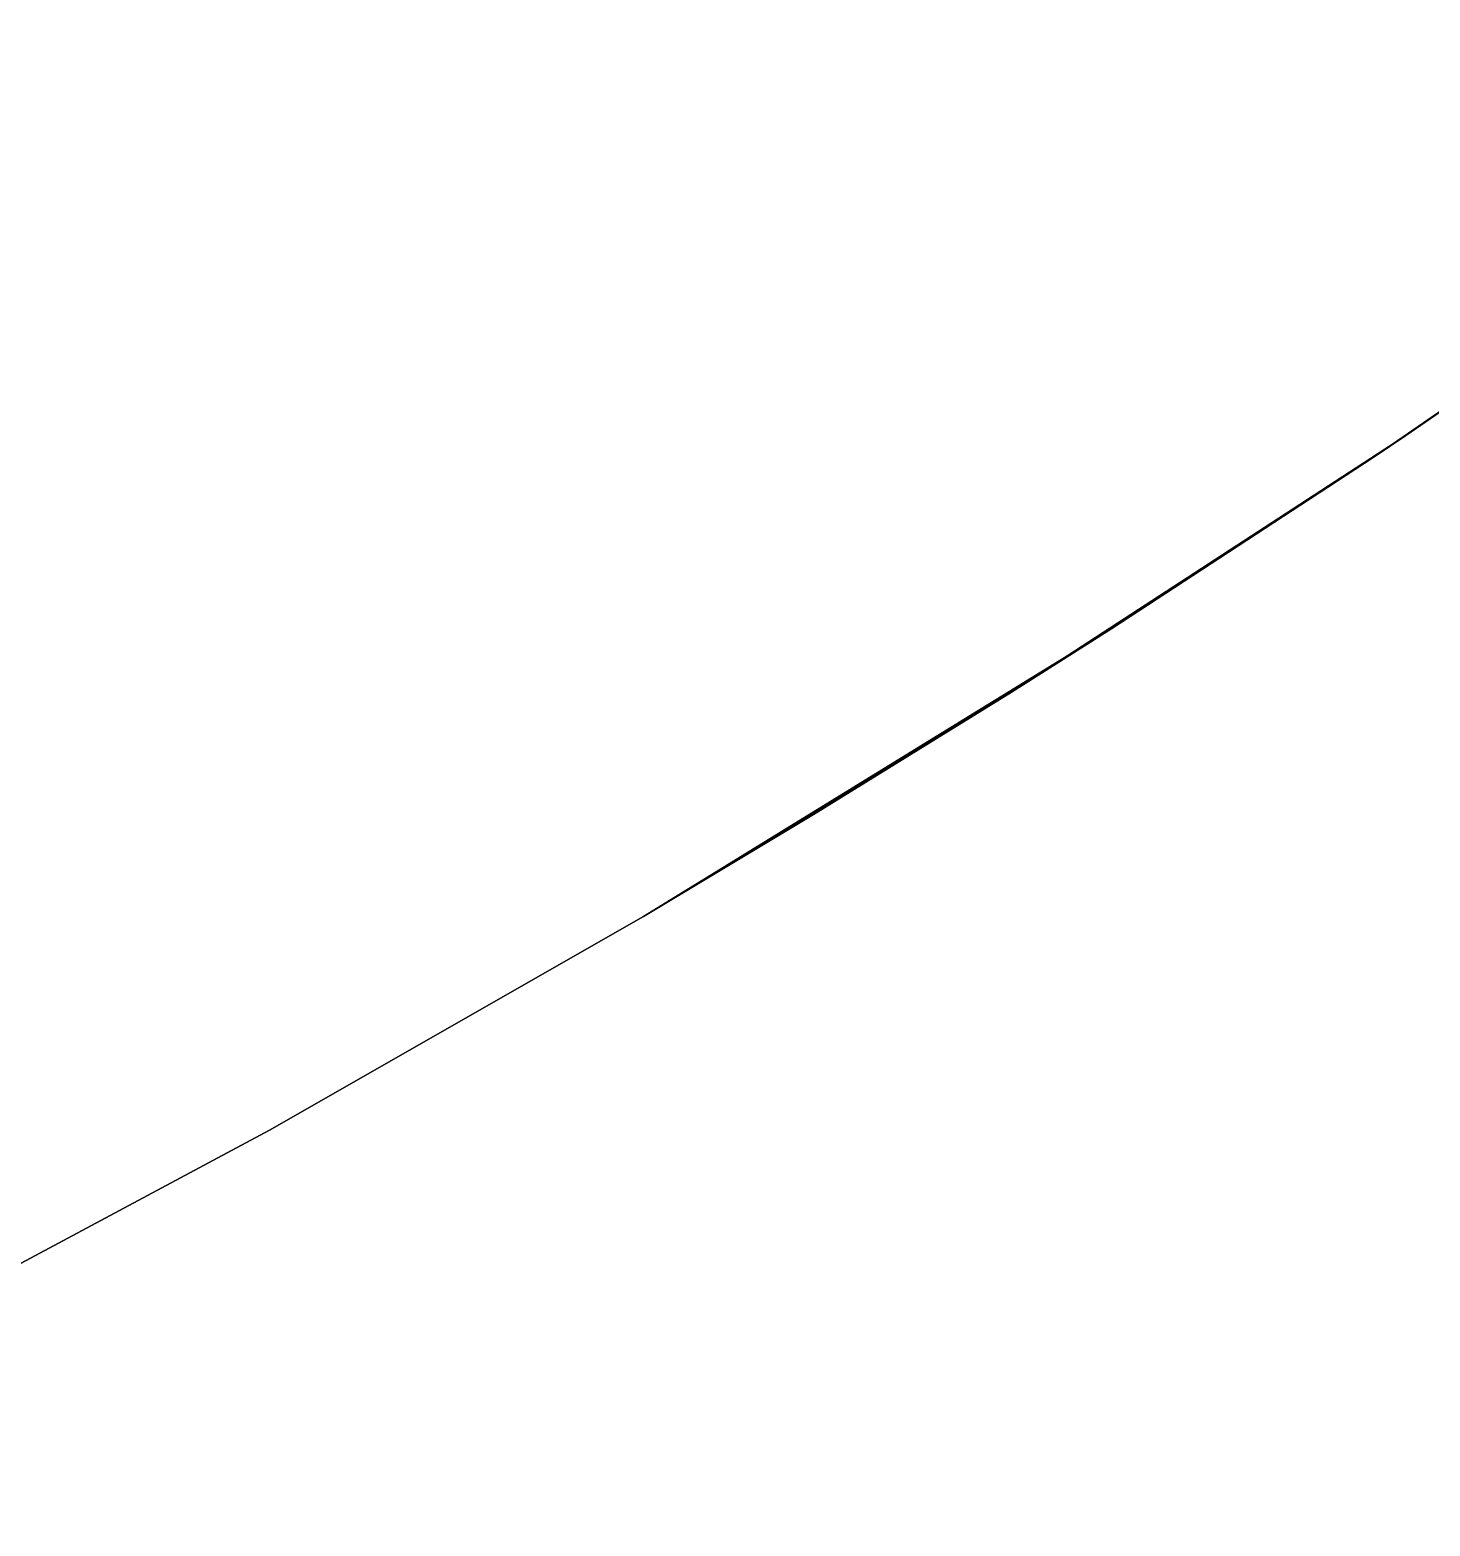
# Model space of a CAD drawing. Header units: metres. Extents: x -17.5 to 17.5, y -17.5 to 17.5.
# Drawn here: x 8.199 to 9.792, y -15.763 to -14.062 of the extents above; entities that cross this region are included whole.
import ezdxf

# ---------------------------------------------------------------- set-up
doc = ezdxf.new("R2010")
doc.units = ezdxf.units.M

msp = doc.modelspace()

# ---------------------------------------------------------------- meshes
at = {"layer": '10', "color": 1}
mesh = msp.add_polyface(dxfattribs=at)
corners = [(10.1302, -14.2699, -20), (10.1302, -14.2699, -19.5), (9.7266, -14.548, -19.5), (10.1302, -14.2699, -19), (9.7266, -14.548, -19), (10.1302, -14.2699, -18.5), (9.7266, -14.548, -18.5), (10.1302, -14.2699, -18), (9.7266, -14.548, -18), (10.1302, -14.2699, -17.5), (9.7266, -14.548, -17.5), (10.1302, -14.2699, -17), (9.7266, -14.548, -17), (10.1302, -14.2699, -16.5), (9.7266, -14.548, -16.5), (10.1302, -14.2699, -16), (9.7266, -14.548, -16), (10.0934, -14.2959, -15.5), (10.4175, -14.0615, -15.5), (10.0934, -14.2959, -15), (10.4175, -14.0615, -15), (10.0934, -14.2959, -14.5), (10.4175, -14.0615, -14.5), (10.0934, -14.2959, -14), (10.4175, -14.0615, -14), (10.0934, -14.2959, -13.5), (10.4175, -14.0615, -13.5), (10.0934, -14.2959, -13), (10.4175, -14.0615, -13), (10.0934, -14.2959, -12.5), (10.4175, -14.0615, -12.5), (10.0934, -14.2959, -12), (10.4175, -14.0615, -12), (10.0934, -14.2959, -11.5), (10.4175, -14.0615, -11.5), (10.0934, -14.2959, -11), (10.4175, -14.0615, -11), (10.0934, -14.2959, -10.5), (10.4175, -14.0615, -10.5), (10.0934, -14.2959, -10), (10.4175, -14.0615, -10), (10.0934, -14.2959, -9.5), (10.4175, -14.0615, -9.5), (10.0934, -14.2959, -9), (10.4175, -14.0615, -9), (10.0934, -14.2959, -8.5), (10.4175, -14.0615, -8.5), (10.0934, -14.2959, -8), (10.4175, -14.0615, -8), (10.0934, -14.2959, -7.5), (10.4175, -14.0615, -7.5), (10.0934, -14.2959, -7), (10.4175, -14.0615, -7), (10.0934, -14.2959, -6.5), (10.4175, -14.0615, -6.5), (10.0934, -14.2959, -6), (10.4175, -14.0615, -6), (10.0934, -14.2959, -5.5), (10.4175, -14.0615, -5.5), (10.0934, -14.2959, -5), (10.4175, -14.0615, -5), (10.0934, -14.2959, -4.5), (10.4175, -14.0615, -4.5), (10.0934, -14.2959, -4), (10.4175, -14.0615, -4), (10.0934, -14.2959, -3.5), (10.4175, -14.0615, -3.5), (10.0934, -14.2959, -3), (10.4175, -14.0615, -3), (10.0934, -14.2959, -2.5), (10.4175, -14.0615, -2.5), (10.0934, -14.2959, -2), (10.4175, -14.0615, -2), (10.0934, -14.2959, -1.5), (10.4175, -14.0615, -1.5), (10.0934, -14.2959, -1), (10.0934, -14.2959, 6.5), (10.0934, -14.2959, 7), (9.764, -14.5229, 7), (10.0934, -14.2959, 7.5), (9.764, -14.5229, 7.5), (10.0934, -14.2959, 8), (9.764, -14.5229, 8), (10.0934, -14.2959, 8.5), (9.764, -14.5229, 8.5), (10.0934, -14.2959, 9), (9.764, -14.5229, 9), (10.0934, -14.2959, 9.5), (9.764, -14.5229, 9.5), (10.0934, -14.2959, 10), (9.764, -14.5229, 10), (10.0934, -14.2959, 10.5), (9.764, -14.5229, 10.5), (10.0934, -14.2959, 11), (9.764, -14.5229, 11), (10.0934, -14.2959, 11.5), (9.764, -14.5229, 11.5), (10.0934, -14.2959, 12), (9.764, -14.5229, 12), (10.0934, -14.2959, 12.5), (9.764, -14.5229, 12.5), (10.0934, -14.2959, 13), (9.764, -14.5229, 13), (10.0934, -14.2959, 13.5), (9.764, -14.5229, 13.5), (10.0934, -14.2959, 14), (9.764, -14.5229, 14), (10.0934, -14.2959, 14.5), (9.764, -14.5229, 14.5), (10.0934, -14.2959, 15), (9.764, -14.5229, 15), (10.0934, -14.2959, 15.5), (9.764, -14.5229, 15.5), (10.1302, -14.2699, 16), (10.1302, -14.2699, 16.5), (9.7266, -14.548, 16.5), (10.1302, -14.2699, 17), (9.7266, -14.548, 17), (10.1302, -14.2699, 17.5), (9.7266, -14.548, 17.5), (10.1302, -14.2699, 18), (9.7266, -14.548, 18), (10.1302, -14.2699, 18.5), (9.7266, -14.548, 18.5), (10.1302, -14.2699, 19), (9.7266, -14.548, 19), (10.1302, -14.2699, 19.5), (9.7266, -14.548, 19.5), (10.1302, -14.2699, 20), (9.7266, -14.548, 20), (9.764, -14.5229, -15.5)]
mesh.append_faces([[corners[k] for k in face] for face in [(0, 1, 2), (1, 3, 4), (3, 5, 6), (5, 7, 8), (7, 9, 10), (9, 11, 12), (11, 13, 14), (13, 15, 16), (17, 18, 19), (19, 20, 21), (21, 22, 23), (23, 24, 25), (25, 26, 27), (27, 28, 29), (29, 30, 31), (31, 32, 33), (33, 34, 35), (35, 36, 37), (37, 38, 39), (39, 40, 41), (41, 42, 43), (43, 44, 45), (45, 46, 47), (47, 48, 49), (49, 50, 51), (51, 52, 53), (53, 54, 55), (55, 56, 57), (57, 58, 59), (59, 60, 61), (61, 62, 63), (63, 64, 65), (65, 66, 67), (67, 68, 69), (69, 70, 71), (71, 72, 73), (73, 74, 75), (76, 77, 78), (77, 79, 80), (79, 81, 82), (81, 83, 84), (83, 85, 86), (85, 87, 88), (87, 89, 90), (89, 91, 92), (91, 93, 94), (93, 95, 96), (95, 97, 98), (97, 99, 100), (99, 101, 102), (101, 103, 104), (103, 105, 106), (105, 107, 108), (107, 109, 110), (109, 111, 112), (113, 114, 115), (114, 116, 117), (116, 118, 119), (118, 120, 121), (120, 122, 123), (122, 124, 125), (124, 126, 127), (126, 128, 129), (15, 17, 130)]], dxfattribs={"color": 1})
mesh = msp.add_polyface(dxfattribs=at)
corners = [(9.7266, -14.548, -20), (10.1302, -14.2699, -20), (9.7266, -14.548, -19.5), (10.1302, -14.2699, -19.5), (9.7266, -14.548, -19), (10.1302, -14.2699, -19), (9.7266, -14.548, -18.5), (10.1302, -14.2699, -18.5), (9.7266, -14.548, -18), (10.1302, -14.2699, -18), (9.7266, -14.548, -17.5), (10.1302, -14.2699, -17.5), (9.7266, -14.548, -17), (10.1302, -14.2699, -17), (9.7266, -14.548, -16.5), (10.1302, -14.2699, -16.5), (9.7266, -14.548, -16), (9.764, -14.5229, -15.5), (10.0934, -14.2959, -15.5), (9.764, -14.5229, -15), (10.0934, -14.2959, -15), (9.764, -14.5229, -14.5), (10.0934, -14.2959, -14.5), (9.764, -14.5229, -14), (10.0934, -14.2959, -14), (9.764, -14.5229, -13.5), (10.0934, -14.2959, -13.5), (9.764, -14.5229, -13), (10.0934, -14.2959, -13), (9.764, -14.5229, -12.5), (10.0934, -14.2959, -12.5), (9.764, -14.5229, -12), (10.0934, -14.2959, -12), (9.764, -14.5229, -11.5), (10.0934, -14.2959, -11.5), (9.764, -14.5229, -11), (10.0934, -14.2959, -11), (9.764, -14.5229, -10.5), (10.0934, -14.2959, -10.5), (9.764, -14.5229, -10), (10.0934, -14.2959, -10), (9.764, -14.5229, -9.5), (10.0934, -14.2959, -9.5), (9.764, -14.5229, -9), (10.0934, -14.2959, -9), (9.764, -14.5229, -8.5), (10.0934, -14.2959, -8.5), (9.764, -14.5229, -8), (10.0934, -14.2959, -8), (9.764, -14.5229, -7.5), (10.0934, -14.2959, -7.5), (9.764, -14.5229, -7), (10.0934, -14.2959, -7), (9.764, -14.5229, -6.5), (10.0934, -14.2959, -6.5), (9.764, -14.5229, -6), (10.0934, -14.2959, -6), (9.764, -14.5229, -5.5), (10.0934, -14.2959, -5.5), (9.764, -14.5229, -5), (10.0934, -14.2959, -5), (9.764, -14.5229, -4.5), (10.0934, -14.2959, -4.5), (9.764, -14.5229, -4), (10.0934, -14.2959, -4), (9.764, -14.5229, -3.5), (10.0934, -14.2959, -3.5), (9.764, -14.5229, -3), (10.0934, -14.2959, -3), (9.764, -14.5229, -2.5), (10.0934, -14.2959, -2.5), (9.764, -14.5229, -2), (10.0934, -14.2959, -2), (9.764, -14.5229, -1.5), (10.0934, -14.2959, -1.5), (9.764, -14.5229, -1), (10.0934, -14.2959, -1), (9.764, -14.5229, -0.5), (10.0934, -14.2959, -0.5), (9.764, -14.5229), (10.0934, -14.2959), (9.764, -14.5229, 0.5), (10.0934, -14.2959, 0.5), (9.764, -14.5229, 1), (10.0934, -14.2959, 1), (9.764, -14.5229, 1.5), (10.0934, -14.2959, 1.5), (9.764, -14.5229, 2), (10.0934, -14.2959, 2), (9.764, -14.5229, 2.5), (10.0934, -14.2959, 2.5), (9.764, -14.5229, 3), (10.0934, -14.2959, 3), (9.764, -14.5229, 3.5), (10.0934, -14.2959, 3.5), (9.764, -14.5229, 4), (10.0934, -14.2959, 4), (9.764, -14.5229, 4.5), (10.0934, -14.2959, 4.5), (9.764, -14.5229, 5), (10.0934, -14.2959, 5), (9.764, -14.5229, 5.5), (9.764, -14.5229, 13.5), (9.764, -14.5229, 14), (9.4295, -14.7422, 14), (9.764, -14.5229, 14.5), (9.4295, -14.7422, 14.5), (9.764, -14.5229, 15), (9.4295, -14.7422, 15), (9.764, -14.5229, 15.5), (9.4295, -14.7422, 15.5), (9.7266, -14.548, 16), (10.1302, -14.2699, 16), (9.7266, -14.548, 16.5), (10.1302, -14.2699, 16.5), (9.7266, -14.548, 17), (10.1302, -14.2699, 17), (9.7266, -14.548, 17.5), (10.1302, -14.2699, 17.5), (9.7266, -14.548, 18), (10.1302, -14.2699, 18), (9.7266, -14.548, 18.5), (10.1302, -14.2699, 18.5), (9.7266, -14.548, 19), (10.1302, -14.2699, 19), (9.7266, -14.548, 19.5), (10.1302, -14.2699, 19.5), (9.7266, -14.548, 20), (10.1302, -14.2699, -16), (10.0934, -14.2959, 15.5)]
mesh.append_faces([[corners[k] for k in face] for face in [(0, 1, 2), (2, 3, 4), (4, 5, 6), (6, 7, 8), (8, 9, 10), (10, 11, 12), (12, 13, 14), (14, 15, 16), (17, 18, 19), (19, 20, 21), (21, 22, 23), (23, 24, 25), (25, 26, 27), (27, 28, 29), (29, 30, 31), (31, 32, 33), (33, 34, 35), (35, 36, 37), (37, 38, 39), (39, 40, 41), (41, 42, 43), (43, 44, 45), (45, 46, 47), (47, 48, 49), (49, 50, 51), (51, 52, 53), (53, 54, 55), (55, 56, 57), (57, 58, 59), (59, 60, 61), (61, 62, 63), (63, 64, 65), (65, 66, 67), (67, 68, 69), (69, 70, 71), (71, 72, 73), (73, 74, 75), (75, 76, 77), (77, 78, 79), (79, 80, 81), (81, 82, 83), (83, 84, 85), (85, 86, 87), (87, 88, 89), (89, 90, 91), (91, 92, 93), (93, 94, 95), (95, 96, 97), (97, 98, 99), (99, 100, 101), (102, 103, 104), (103, 105, 106), (105, 107, 108), (107, 109, 110), (111, 112, 113), (113, 114, 115), (115, 116, 117), (117, 118, 119), (119, 120, 121), (121, 122, 123), (123, 124, 125), (125, 126, 127), (16, 128, 17), (109, 129, 111)]], dxfattribs={"color": 1})
mesh = msp.add_polyface(dxfattribs=at)
corners = [(10.0934, -14.2959, -15.5), (10.0934, -14.2959, -15), (9.764, -14.5229, -15), (10.0934, -14.2959, -14.5), (9.764, -14.5229, -14.5), (10.0934, -14.2959, -14), (9.764, -14.5229, -14), (10.0934, -14.2959, -13.5), (9.764, -14.5229, -13.5), (10.0934, -14.2959, -13), (9.764, -14.5229, -13), (10.0934, -14.2959, -12.5), (9.764, -14.5229, -12.5), (10.0934, -14.2959, -12), (9.764, -14.5229, -12), (10.0934, -14.2959, -11.5), (9.764, -14.5229, -11.5), (10.0934, -14.2959, -11), (9.764, -14.5229, -11), (10.0934, -14.2959, -10.5), (9.764, -14.5229, -10.5), (10.0934, -14.2959, -10), (9.764, -14.5229, -10), (9.764, -14.5229, 5.5), (10.0934, -14.2959, 5.5), (9.764, -14.5229, 6), (10.0934, -14.2959, 6), (9.764, -14.5229, 6.5), (10.0934, -14.2959, 6.5), (9.764, -14.5229, 7), (10.0934, -14.2959, 7), (9.764, -14.5229, 7.5), (10.0934, -14.2959, 7.5), (9.764, -14.5229, 8), (10.0934, -14.2959, 8), (9.764, -14.5229, 8.5), (10.0934, -14.2959, 8.5), (9.764, -14.5229, 9), (10.0934, -14.2959, 9), (9.764, -14.5229, 9.5), (10.0934, -14.2959, 9.5), (9.764, -14.5229, 10), (10.0934, -14.2959, 10), (9.764, -14.5229, 10.5), (10.0934, -14.2959, 10.5), (9.764, -14.5229, 11), (10.0934, -14.2959, 11), (9.764, -14.5229, 11.5), (10.0934, -14.2959, 11.5), (9.764, -14.5229, 12), (10.0934, -14.2959, 12), (9.764, -14.5229, 12.5), (10.0934, -14.2959, 12.5), (9.764, -14.5229, 13), (10.0934, -14.2959, 13), (9.764, -14.5229, 13.5), (10.0934, -14.2959, 13.5), (9.764, -14.5229, 14), (10.0934, -14.2959, 14), (9.764, -14.5229, 14.5), (10.0934, -14.2959, 14.5), (9.764, -14.5229, 15), (10.0934, -14.2959, 15), (9.764, -14.5229, 15.5), (10.0934, -14.2959, 15.5), (10.1302, -14.2699, 16), (9.7266, -14.548, 16)]
mesh.append_faces([[corners[k] for k in face] for face in [(0, 1, 2), (1, 3, 4), (3, 5, 6), (5, 7, 8), (7, 9, 10), (9, 11, 12), (11, 13, 14), (13, 15, 16), (15, 17, 18), (17, 19, 20), (19, 21, 22), (23, 24, 25), (25, 26, 27), (27, 28, 29), (29, 30, 31), (31, 32, 33), (33, 34, 35), (35, 36, 37), (37, 38, 39), (39, 40, 41), (41, 42, 43), (43, 44, 45), (45, 46, 47), (47, 48, 49), (49, 50, 51), (51, 52, 53), (53, 54, 55), (55, 56, 57), (57, 58, 59), (59, 60, 61), (61, 62, 63), (64, 65, 66)]], dxfattribs={"color": 1})
mesh = msp.add_polyface(dxfattribs=at)
corners = [(10.0934, -14.2959, -10), (10.0934, -14.2959, -9.5), (9.764, -14.5229, -9.5), (10.0934, -14.2959, -9), (9.764, -14.5229, -9), (10.0934, -14.2959, -8.5), (9.764, -14.5229, -8.5), (10.0934, -14.2959, -8), (9.764, -14.5229, -8), (10.0934, -14.2959, -7.5), (9.764, -14.5229, -7.5), (10.0934, -14.2959, -7), (9.764, -14.5229, -7), (10.0934, -14.2959, -6.5), (9.764, -14.5229, -6.5), (10.0934, -14.2959, -6), (9.764, -14.5229, -6), (10.0934, -14.2959, -5.5), (9.764, -14.5229, -5.5), (10.0934, -14.2959, -5), (9.764, -14.5229, -5), (10.0934, -14.2959, -4.5), (9.764, -14.5229, -4.5), (10.0934, -14.2959, -4), (9.764, -14.5229, -4), (10.0934, -14.2959, -3.5), (9.764, -14.5229, -3.5), (10.0934, -14.2959, -3), (9.764, -14.5229, -3), (10.0934, -14.2959, -2.5), (9.764, -14.5229, -2.5), (10.0934, -14.2959, -2), (9.764, -14.5229, -2), (10.0934, -14.2959, -1.5), (9.764, -14.5229, -1.5), (10.0934, -14.2959, -1), (9.764, -14.5229, -1), (10.0934, -14.2959, -0.5), (9.764, -14.5229, -0.5), (10.0934, -14.2959), (9.764, -14.5229), (10.0934, -14.2959, 0.5), (9.764, -14.5229, 0.5), (10.0934, -14.2959, 1), (9.764, -14.5229, 1), (10.0934, -14.2959, 1.5), (9.764, -14.5229, 1.5), (10.0934, -14.2959, 2), (9.764, -14.5229, 2), (10.0934, -14.2959, 2.5), (9.764, -14.5229, 2.5), (10.0934, -14.2959, 3), (9.764, -14.5229, 3), (10.0934, -14.2959, 3.5), (9.764, -14.5229, 3.5), (10.0934, -14.2959, 4), (9.764, -14.5229, 4), (10.0934, -14.2959, 4.5), (9.764, -14.5229, 4.5), (10.0934, -14.2959, 5), (9.764, -14.5229, 5), (10.0934, -14.2959, 5.5), (9.764, -14.5229, 5.5), (10.0934, -14.2959, 6), (9.764, -14.5229, 6), (10.0934, -14.2959, 6.5), (9.764, -14.5229, 6.5)]
mesh.append_faces([[corners[k] for k in face] for face in [(0, 1, 2), (1, 3, 4), (3, 5, 6), (5, 7, 8), (7, 9, 10), (9, 11, 12), (11, 13, 14), (13, 15, 16), (15, 17, 18), (17, 19, 20), (19, 21, 22), (21, 23, 24), (23, 25, 26), (25, 27, 28), (27, 29, 30), (29, 31, 32), (31, 33, 34), (33, 35, 36), (35, 37, 38), (37, 39, 40), (39, 41, 42), (41, 43, 44), (43, 45, 46), (45, 47, 48), (47, 49, 50), (49, 51, 52), (51, 53, 54), (53, 55, 56), (55, 57, 58), (57, 59, 60), (59, 61, 62), (61, 63, 64), (63, 65, 66)]], dxfattribs={"color": 1})
mesh = msp.add_polyface(dxfattribs=at)
corners = [(9.3153, -14.8147, -20), (9.7266, -14.548, -20), (9.3153, -14.8147, -19.5), (9.7266, -14.548, -19.5), (9.3153, -14.8147, -19), (9.7266, -14.548, -19), (9.3153, -14.8147, -18.5), (9.7266, -14.548, -18.5), (9.3153, -14.8147, -18), (9.7266, -14.548, -18), (9.3153, -14.8147, -17.5), (9.7266, -14.548, -17.5), (9.3153, -14.8147, -17), (9.7266, -14.548, -17), (9.3153, -14.8147, -16.5), (9.7266, -14.548, -16.5), (9.3153, -14.8147, -16), (9.4295, -14.7422, -15.5), (9.764, -14.5229, -15.5), (9.4295, -14.7422, -15), (9.764, -14.5229, -15), (9.4295, -14.7422, -14.5), (9.764, -14.5229, -14.5), (9.4295, -14.7422, -14), (9.764, -14.5229, -14), (9.4295, -14.7422, -13.5), (9.764, -14.5229, -13.5), (9.4295, -14.7422, -13), (9.764, -14.5229, -13), (9.4295, -14.7422, -12.5), (9.764, -14.5229, -12.5), (9.4295, -14.7422, -12), (9.764, -14.5229, -12), (9.4295, -14.7422, -11.5), (9.764, -14.5229, -11.5), (9.4295, -14.7422, -11), (9.4295, -14.7422, 12.5), (9.4295, -14.7422, 13), (9.0901, -14.9539, 13), (9.4295, -14.7422, 13.5), (9.0901, -14.9539, 13.5), (9.4295, -14.7422, 14), (9.0901, -14.9539, 14), (9.4295, -14.7422, 14.5), (9.0901, -14.9539, 14.5), (9.4295, -14.7422, 15), (9.0901, -14.9539, 15), (9.4295, -14.7422, 15.5), (9.0901, -14.9539, 15.5), (9.3153, -14.8147, 16), (9.7266, -14.548, 16), (9.3153, -14.8147, 16.5), (9.7266, -14.548, 16.5), (9.3153, -14.8147, 17), (9.7266, -14.548, 17), (9.3153, -14.8147, 17.5), (9.7266, -14.548, 17.5), (9.3153, -14.8147, 18), (9.7266, -14.548, 18), (9.3153, -14.8147, 18.5), (9.7266, -14.548, 18.5), (9.3153, -14.8147, 19), (9.7266, -14.548, 19), (9.3153, -14.8147, 19.5), (9.7266, -14.548, 19.5), (9.3153, -14.8147, 20), (9.7266, -14.548, -16), (9.764, -14.5229, 15.5)]
mesh.append_faces([[corners[k] for k in face] for face in [(0, 1, 2), (2, 3, 4), (4, 5, 6), (6, 7, 8), (8, 9, 10), (10, 11, 12), (12, 13, 14), (14, 15, 16), (17, 18, 19), (19, 20, 21), (21, 22, 23), (23, 24, 25), (25, 26, 27), (27, 28, 29), (29, 30, 31), (31, 32, 33), (33, 34, 35), (36, 37, 38), (37, 39, 40), (39, 41, 42), (41, 43, 44), (43, 45, 46), (45, 47, 48), (49, 50, 51), (51, 52, 53), (53, 54, 55), (55, 56, 57), (57, 58, 59), (59, 60, 61), (61, 62, 63), (63, 64, 65), (16, 66, 17), (47, 67, 49)]], dxfattribs={"color": 1})
mesh = msp.add_polyface(dxfattribs=at)
corners = [(9.7266, -14.548, -20), (9.7266, -14.548, -19.5), (9.3153, -14.8147, -19.5), (9.7266, -14.548, -19), (9.3153, -14.8147, -19), (9.7266, -14.548, -18.5), (9.3153, -14.8147, -18.5), (9.7266, -14.548, -18), (9.3153, -14.8147, -18), (9.7266, -14.548, -17.5), (9.3153, -14.8147, -17.5), (9.7266, -14.548, -17), (9.3153, -14.8147, -17), (9.7266, -14.548, -16.5), (9.3153, -14.8147, -16.5), (9.7266, -14.548, -16), (9.3153, -14.8147, -16), (9.4295, -14.7422, -11), (9.764, -14.5229, -11), (9.4295, -14.7422, -10.5), (9.764, -14.5229, -10.5), (9.4295, -14.7422, -10), (9.764, -14.5229, -10), (9.4295, -14.7422, -9.5), (9.764, -14.5229, -9.5), (9.4295, -14.7422, -9), (9.764, -14.5229, -9), (9.4295, -14.7422, -8.5), (9.764, -14.5229, -8.5), (9.4295, -14.7422, -8), (9.764, -14.5229, -8), (9.4295, -14.7422, -7.5), (9.764, -14.5229, -7.5), (9.4295, -14.7422, -7), (9.764, -14.5229, -7), (9.4295, -14.7422, -6.5), (9.764, -14.5229, -6.5), (9.4295, -14.7422, -6), (9.764, -14.5229, -6), (9.4295, -14.7422, -5.5), (9.764, -14.5229, -5.5), (9.4295, -14.7422, -5), (9.764, -14.5229, -5), (9.4295, -14.7422, -4.5), (9.764, -14.5229, -4.5), (9.4295, -14.7422, -4), (9.764, -14.5229, -4), (9.4295, -14.7422, -3.5), (9.764, -14.5229, -3.5), (9.4295, -14.7422, -3), (9.764, -14.5229, -3), (9.4295, -14.7422, -2.5), (9.764, -14.5229, -2.5), (9.4295, -14.7422, -2), (9.764, -14.5229, -2), (9.4295, -14.7422, -1.5), (9.764, -14.5229, -1.5), (9.4295, -14.7422, -1), (9.764, -14.5229, -1), (9.4295, -14.7422, -0.5), (9.764, -14.5229, -0.5), (9.4295, -14.7422), (9.764, -14.5229), (9.4295, -14.7422, 0.5), (9.764, -14.5229, 0.5), (9.4295, -14.7422, 1), (9.764, -14.5229, 1), (9.4295, -14.7422, 1.5), (9.764, -14.5229, 1.5), (9.4295, -14.7422, 2), (9.764, -14.5229, 2), (9.4295, -14.7422, 2.5), (9.764, -14.5229, 2.5), (9.4295, -14.7422, 3), (9.764, -14.5229, 3), (9.4295, -14.7422, 3.5), (9.764, -14.5229, 3.5), (9.4295, -14.7422, 4), (9.764, -14.5229, 4), (9.4295, -14.7422, 4.5), (9.764, -14.5229, 4.5), (9.4295, -14.7422, 5), (9.764, -14.5229, 5), (9.4295, -14.7422, 5.5), (9.764, -14.5229, 5.5), (9.4295, -14.7422, 6), (9.764, -14.5229, 6), (9.4295, -14.7422, 6.5), (9.764, -14.5229, 6.5), (9.4295, -14.7422, 7), (9.764, -14.5229, 7), (9.4295, -14.7422, 7.5), (9.764, -14.5229, 7.5), (9.4295, -14.7422, 8), (9.764, -14.5229, 8), (9.4295, -14.7422, 8.5), (9.764, -14.5229, 8.5), (9.4295, -14.7422, 9), (9.764, -14.5229, 9), (9.4295, -14.7422, 9.5), (9.764, -14.5229, 9.5), (9.4295, -14.7422, 10), (9.764, -14.5229, 10), (9.4295, -14.7422, 10.5), (9.764, -14.5229, 10.5), (9.4295, -14.7422, 11), (9.764, -14.5229, 11), (9.4295, -14.7422, 11.5), (9.764, -14.5229, 11.5), (9.4295, -14.7422, 12), (9.764, -14.5229, 12), (9.4295, -14.7422, 12.5), (9.764, -14.5229, 12.5), (9.4295, -14.7422, 13), (9.764, -14.5229, 13), (9.4295, -14.7422, 13.5), (9.764, -14.5229, 13.5), (9.4295, -14.7422, 14), (9.764, -14.5229, 14), (9.4295, -14.7422, 14.5), (9.764, -14.5229, 14.5), (9.4295, -14.7422, 15), (9.764, -14.5229, 15), (9.4295, -14.7422, 15.5), (9.7266, -14.548, 16), (9.7266, -14.548, 16.5), (9.3153, -14.8147, 16.5), (9.7266, -14.548, 17), (9.3153, -14.8147, 17), (9.7266, -14.548, 17.5), (9.3153, -14.8147, 17.5)]
mesh.append_faces([[corners[k] for k in face] for face in [(0, 1, 2), (1, 3, 4), (3, 5, 6), (5, 7, 8), (7, 9, 10), (9, 11, 12), (11, 13, 14), (13, 15, 16), (17, 18, 19), (19, 20, 21), (21, 22, 23), (23, 24, 25), (25, 26, 27), (27, 28, 29), (29, 30, 31), (31, 32, 33), (33, 34, 35), (35, 36, 37), (37, 38, 39), (39, 40, 41), (41, 42, 43), (43, 44, 45), (45, 46, 47), (47, 48, 49), (49, 50, 51), (51, 52, 53), (53, 54, 55), (55, 56, 57), (57, 58, 59), (59, 60, 61), (61, 62, 63), (63, 64, 65), (65, 66, 67), (67, 68, 69), (69, 70, 71), (71, 72, 73), (73, 74, 75), (75, 76, 77), (77, 78, 79), (79, 80, 81), (81, 82, 83), (83, 84, 85), (85, 86, 87), (87, 88, 89), (89, 90, 91), (91, 92, 93), (93, 94, 95), (95, 96, 97), (97, 98, 99), (99, 100, 101), (101, 102, 103), (103, 104, 105), (105, 106, 107), (107, 108, 109), (109, 110, 111), (111, 112, 113), (113, 114, 115), (115, 116, 117), (117, 118, 119), (119, 120, 121), (121, 122, 123), (124, 125, 126), (125, 127, 128), (127, 129, 130)]], dxfattribs={"color": 1})
mesh = msp.add_polyface(dxfattribs=at)
corners = [(9.764, -14.5229, -15.5), (9.764, -14.5229, -15), (9.4295, -14.7422, -15), (9.764, -14.5229, -14.5), (9.4295, -14.7422, -14.5), (9.764, -14.5229, -14), (9.4295, -14.7422, -14), (9.764, -14.5229, -13.5), (9.4295, -14.7422, -13.5), (9.764, -14.5229, -13), (9.4295, -14.7422, -13), (9.764, -14.5229, -12.5), (9.4295, -14.7422, -12.5), (9.764, -14.5229, -12), (9.4295, -14.7422, -12), (9.764, -14.5229, -11.5), (9.4295, -14.7422, -11.5), (9.764, -14.5229, -11), (9.4295, -14.7422, -11), (9.764, -14.5229, -10.5), (9.4295, -14.7422, -10.5), (9.764, -14.5229, -10), (9.4295, -14.7422, -10), (9.764, -14.5229, -9.5), (9.4295, -14.7422, -9.5), (9.764, -14.5229, -9), (9.4295, -14.7422, -9), (9.764, -14.5229, -8.5), (9.4295, -14.7422, -8.5), (9.764, -14.5229, -8), (9.4295, -14.7422, -8), (9.764, -14.5229, -7.5), (9.4295, -14.7422, -7.5), (9.764, -14.5229, -7), (9.4295, -14.7422, -7), (9.764, -14.5229, -6.5), (9.4295, -14.7422, -6.5), (9.764, -14.5229, -6), (9.4295, -14.7422, -6), (9.764, -14.5229, -5.5), (9.4295, -14.7422, -5.5), (9.764, -14.5229, -5), (9.4295, -14.7422, -5), (9.764, -14.5229, -4.5), (9.4295, -14.7422, -4.5), (9.764, -14.5229, -4), (9.4295, -14.7422, -4), (9.764, -14.5229, -3.5), (9.4295, -14.7422, -3.5), (9.764, -14.5229, -3), (9.4295, -14.7422, -3), (9.7266, -14.548, 17.5), (9.7266, -14.548, 18), (9.3153, -14.8147, 18), (9.7266, -14.548, 18.5), (9.3153, -14.8147, 18.5), (9.7266, -14.548, 19), (9.3153, -14.8147, 19), (9.7266, -14.548, 19.5), (9.3153, -14.8147, 19.5), (9.7266, -14.548, 20), (9.3153, -14.8147, 20), (9.7266, -14.548, -16), (9.4295, -14.7422, -15.5), (9.764, -14.5229, 15.5), (9.7266, -14.548, 16), (9.3153, -14.8147, 16)]
mesh.append_faces([[corners[k] for k in face] for face in [(0, 1, 2), (1, 3, 4), (3, 5, 6), (5, 7, 8), (7, 9, 10), (9, 11, 12), (11, 13, 14), (13, 15, 16), (15, 17, 18), (17, 19, 20), (19, 21, 22), (21, 23, 24), (23, 25, 26), (25, 27, 28), (27, 29, 30), (29, 31, 32), (31, 33, 34), (33, 35, 36), (35, 37, 38), (37, 39, 40), (39, 41, 42), (41, 43, 44), (43, 45, 46), (45, 47, 48), (47, 49, 50), (51, 52, 53), (52, 54, 55), (54, 56, 57), (56, 58, 59), (58, 60, 61), (62, 0, 63), (64, 65, 66)]], dxfattribs={"color": 1})
mesh = msp.add_polyface(dxfattribs=at)
corners = [(9.764, -14.5229, -3), (9.764, -14.5229, -2.5), (9.4295, -14.7422, -2.5), (9.764, -14.5229, -2), (9.4295, -14.7422, -2), (9.764, -14.5229, -1.5), (9.4295, -14.7422, -1.5), (9.764, -14.5229, -1), (9.4295, -14.7422, -1), (9.764, -14.5229, -0.5), (9.4295, -14.7422, -0.5), (9.764, -14.5229), (9.4295, -14.7422), (9.764, -14.5229, 0.5), (9.4295, -14.7422, 0.5), (9.764, -14.5229, 1), (9.4295, -14.7422, 1), (9.764, -14.5229, 1.5), (9.4295, -14.7422, 1.5), (9.764, -14.5229, 2), (9.4295, -14.7422, 2), (9.764, -14.5229, 2.5), (9.4295, -14.7422, 2.5), (9.764, -14.5229, 3), (9.4295, -14.7422, 3), (9.764, -14.5229, 3.5), (9.4295, -14.7422, 3.5), (9.764, -14.5229, 4), (9.4295, -14.7422, 4), (9.764, -14.5229, 4.5), (9.4295, -14.7422, 4.5), (9.764, -14.5229, 5), (9.4295, -14.7422, 5), (9.764, -14.5229, 5.5), (9.4295, -14.7422, 5.5), (9.764, -14.5229, 6), (9.4295, -14.7422, 6), (9.764, -14.5229, 6.5), (9.4295, -14.7422, 6.5), (9.764, -14.5229, 7), (9.4295, -14.7422, 7), (9.764, -14.5229, 7.5), (9.4295, -14.7422, 7.5), (9.764, -14.5229, 8), (9.4295, -14.7422, 8), (9.764, -14.5229, 8.5), (9.4295, -14.7422, 8.5), (9.764, -14.5229, 9), (9.4295, -14.7422, 9), (9.764, -14.5229, 9.5), (9.4295, -14.7422, 9.5), (9.764, -14.5229, 10), (9.4295, -14.7422, 10), (9.764, -14.5229, 10.5), (9.4295, -14.7422, 10.5), (9.764, -14.5229, 11), (9.4295, -14.7422, 11), (9.764, -14.5229, 11.5), (9.4295, -14.7422, 11.5), (9.764, -14.5229, 12), (9.4295, -14.7422, 12), (9.764, -14.5229, 12.5), (9.4295, -14.7422, 12.5), (9.764, -14.5229, 13), (9.4295, -14.7422, 13), (9.764, -14.5229, 13.5), (9.4295, -14.7422, 13.5)]
mesh.append_faces([[corners[k] for k in face] for face in [(0, 1, 2), (1, 3, 4), (3, 5, 6), (5, 7, 8), (7, 9, 10), (9, 11, 12), (11, 13, 14), (13, 15, 16), (15, 17, 18), (17, 19, 20), (19, 21, 22), (21, 23, 24), (23, 25, 26), (25, 27, 28), (27, 29, 30), (29, 31, 32), (31, 33, 34), (33, 35, 36), (35, 37, 38), (37, 39, 40), (39, 41, 42), (41, 43, 44), (43, 45, 46), (45, 47, 48), (47, 49, 50), (49, 51, 52), (51, 53, 54), (53, 55, 56), (55, 57, 58), (57, 59, 60), (59, 61, 62), (61, 63, 64), (63, 65, 66)]], dxfattribs={"color": 1})
mesh = msp.add_polyface(dxfattribs=at)
corners = [(9.3153, -14.8147, -20), (9.3153, -14.8147, -19.5), (8.8968, -15.0698, -19.5), (8.8968, -15.0698, -20), (9.3153, -14.8147, -19), (8.8968, -15.0698, -19), (9.3153, -14.8147, -18.5), (8.8968, -15.0698, -18.5), (9.3153, -14.8147, -18), (8.8968, -15.0698, -18), (9.3153, -14.8147, -17.5), (8.8968, -15.0698, -17.5), (9.3153, -14.8147, -17), (8.8968, -15.0698, -17), (9.3153, -14.8147, -16.5), (8.8968, -15.0698, -16.5), (8.8968, -15.0698, -16), (8.8968, -15.0698, 16), (9.3153, -14.8147, 16), (8.8968, -15.0698, 16.5), (8.8968, -15.0698, 17), (8.4712, -15.313, 17), (9.3153, -14.8147, 16.5), (8.8968, -15.0698, 17.5), (8.4712, -15.313, 17.5), (9.3153, -14.8147, 17), (8.8968, -15.0698, 18), (8.4712, -15.313, 18), (9.3153, -14.8147, 17.5), (8.8968, -15.0698, 18.5), (8.4712, -15.313, 18.5), (9.3153, -14.8147, 18), (8.8968, -15.0698, 19), (8.4712, -15.313, 19), (9.3153, -14.8147, 18.5), (8.8968, -15.0698, 19.5), (8.4712, -15.313, 19.5), (9.3153, -14.8147, 19), (8.8968, -15.0698, 20), (8.4712, -15.313, 20), (9.3153, -14.8147, 19.5), (9.3153, -14.8147, -16), (9.0901, -14.9539, -15.5), (9.0901, -14.9539, 15.5), (9.4295, -14.7422, 15.5)]
mesh.append_faces([[corners[k] for k in face] for face in [(0, 1, 2), (3, 0, 2), (1, 4, 5), (2, 1, 5), (4, 6, 7), (5, 4, 7), (6, 8, 9), (7, 6, 9), (8, 10, 11), (9, 8, 11), (10, 12, 13), (11, 10, 13), (12, 14, 15), (13, 12, 15), (15, 14, 16), (17, 18, 19), (19, 20, 21), (19, 22, 20), (20, 23, 24), (20, 25, 23), (23, 26, 27), (23, 28, 26), (26, 29, 30), (26, 31, 29), (29, 32, 33), (29, 34, 32), (32, 35, 36), (32, 37, 35), (35, 38, 39), (35, 40, 38), (16, 41, 42), (43, 44, 17)]], dxfattribs={"color": 1})
mesh = msp.add_polyface(dxfattribs=at)
corners = [(9.3153, -14.8147, -16.5), (9.3153, -14.8147, -16), (8.8968, -15.0698, -16), (9.0901, -14.9539, -15.5), (9.4295, -14.7422, -15.5), (9.0901, -14.9539, -15), (9.4295, -14.7422, -15), (9.0901, -14.9539, -14.5), (9.4295, -14.7422, -14.5), (9.0901, -14.9539, -14), (9.4295, -14.7422, -14), (9.0901, -14.9539, -13.5), (9.4295, -14.7422, -13.5), (9.0901, -14.9539, -13), (9.4295, -14.7422, -13), (9.0901, -14.9539, -12.5), (9.4295, -14.7422, -12.5), (9.0901, -14.9539, -12), (9.4295, -14.7422, -12), (9.0901, -14.9539, -11.5), (9.4295, -14.7422, -11.5), (9.0901, -14.9539, -11), (9.4295, -14.7422, -11), (9.0901, -14.9539, -10.5), (9.4295, -14.7422, -10.5), (9.0901, -14.9539, -10), (9.4295, -14.7422, -10), (9.0901, -14.9539, -9.5), (9.4295, -14.7422, -9.5), (9.0901, -14.9539, -9), (9.4295, -14.7422, -9), (9.0901, -14.9539, -8.5), (9.4295, -14.7422, -8.5), (9.0901, -14.9539, -8), (9.4295, -14.7422, -8), (9.0901, -14.9539, -7.5), (9.4295, -14.7422, -7.5), (9.0901, -14.9539, -7), (9.4295, -14.7422, -7), (9.0901, -14.9539, -6.5), (9.4295, -14.7422, -6.5), (9.0901, -14.9539, -6), (9.4295, -14.7422, -6), (9.0901, -14.9539, -5.5), (9.4295, -14.7422, -5.5), (9.0901, -14.9539, -5), (9.4295, -14.7422, -5), (9.0901, -14.9539, -4.5), (9.4295, -14.7422, -4.5), (9.0901, -14.9539, -4), (9.4295, -14.7422, -4), (9.0901, -14.9539, -3.5), (9.3153, -14.8147, 16), (9.3153, -14.8147, 16.5), (8.8968, -15.0698, 16.5), (9.3153, -14.8147, 17), (8.8968, -15.0698, 17), (9.3153, -14.8147, 17.5), (8.8968, -15.0698, 17.5), (9.3153, -14.8147, 18), (8.8968, -15.0698, 18), (9.3153, -14.8147, 18.5), (8.8968, -15.0698, 18.5), (9.3153, -14.8147, 19), (8.8968, -15.0698, 19), (9.3153, -14.8147, 19.5), (8.8968, -15.0698, 19.5), (9.3153, -14.8147, 20), (8.8968, -15.0698, 20)]
mesh.append_faces([[corners[k] for k in face] for face in [(0, 1, 2), (3, 4, 5), (5, 6, 7), (7, 8, 9), (9, 10, 11), (11, 12, 13), (13, 14, 15), (15, 16, 17), (17, 18, 19), (19, 20, 21), (21, 22, 23), (23, 24, 25), (25, 26, 27), (27, 28, 29), (29, 30, 31), (31, 32, 33), (33, 34, 35), (35, 36, 37), (37, 38, 39), (39, 40, 41), (41, 42, 43), (43, 44, 45), (45, 46, 47), (47, 48, 49), (49, 50, 51), (52, 53, 54), (53, 55, 56), (55, 57, 58), (57, 59, 60), (59, 61, 62), (61, 63, 64), (63, 65, 66), (65, 67, 68)]], dxfattribs={"color": 1})
mesh = msp.add_polyface(dxfattribs=at)
corners = [(9.4295, -14.7422, -15.5), (9.4295, -14.7422, -15), (9.0901, -14.9539, -15), (9.4295, -14.7422, -14.5), (9.0901, -14.9539, -14.5), (9.4295, -14.7422, -14), (9.0901, -14.9539, -14), (9.4295, -14.7422, -13.5), (9.0901, -14.9539, -13.5), (9.4295, -14.7422, -13), (9.0901, -14.9539, -13), (9.4295, -14.7422, -12.5), (9.0901, -14.9539, -12.5), (9.4295, -14.7422, -12), (9.0901, -14.9539, -12), (9.4295, -14.7422, -11.5), (9.0901, -14.9539, -11.5), (9.4295, -14.7422, -11), (9.0901, -14.9539, -11), (9.4295, -14.7422, -10.5), (9.0901, -14.9539, -10.5), (9.4295, -14.7422, -10), (9.0901, -14.9539, -10), (9.4295, -14.7422, -9.5), (9.0901, -14.9539, -9.5), (9.4295, -14.7422, -9), (9.0901, -14.9539, -9), (9.4295, -14.7422, -8.5), (9.0901, -14.9539, -8.5), (9.4295, -14.7422, -8), (9.0901, -14.9539, -8), (9.4295, -14.7422, -7.5), (9.0901, -14.9539, -7.5), (9.4295, -14.7422, -7), (9.0901, -14.9539, -7), (9.4295, -14.7422, -6.5), (9.0901, -14.9539, -6.5), (9.4295, -14.7422, -6), (9.0901, -14.9539, -6), (9.4295, -14.7422, -5.5), (9.0901, -14.9539, -5.5), (9.4295, -14.7422, -5), (9.0901, -14.9539, -5), (9.4295, -14.7422, -4.5), (9.0901, -14.9539, -4.5), (9.4295, -14.7422, -4), (9.0901, -14.9539, -4), (9.4295, -14.7422, -3.5), (9.0901, -14.9539, -3.5), (9.0901, -14.9539, -3), (9.4295, -14.7422, -3), (9.0901, -14.9539, -2.5), (9.4295, -14.7422, -2.5), (9.0901, -14.9539, -2), (9.4295, -14.7422, -2), (9.0901, -14.9539, -1.5), (9.4295, -14.7422, -1.5), (9.0901, -14.9539, -1), (9.4295, -14.7422, -1), (9.0901, -14.9539, -0.5), (9.4295, -14.7422, -0.5), (9.0901, -14.9539), (9.4295, -14.7422), (9.0901, -14.9539, 0.5), (9.4295, -14.7422, 0.5), (9.0901, -14.9539, 1), (9.4295, -14.7422, 1), (9.0901, -14.9539, 1.5), (9.4295, -14.7422, 1.5), (9.0901, -14.9539, 2), (9.4295, -14.7422, 2), (9.0901, -14.9539, 2.5), (9.4295, -14.7422, 2.5), (9.0901, -14.9539, 3), (9.4295, -14.7422, 3), (9.0901, -14.9539, 3.5), (9.4295, -14.7422, 3.5), (9.0901, -14.9539, 4), (9.4295, -14.7422, 4), (9.0901, -14.9539, 4.5), (9.4295, -14.7422, 4.5), (9.0901, -14.9539, 5), (9.4295, -14.7422, 5), (9.0901, -14.9539, 5.5), (9.4295, -14.7422, 5.5), (9.0901, -14.9539, 6), (9.4295, -14.7422, 6), (9.0901, -14.9539, 6.5), (9.4295, -14.7422, 6.5), (9.0901, -14.9539, 7), (9.4295, -14.7422, 7), (9.0901, -14.9539, 7.5), (9.4295, -14.7422, 7.5), (9.0901, -14.9539, 8), (9.4295, -14.7422, 8), (9.0901, -14.9539, 8.5), (9.4295, -14.7422, 8.5), (9.0901, -14.9539, 9), (9.4295, -14.7422, 9), (9.0901, -14.9539, 9.5), (9.4295, -14.7422, 9.5), (9.0901, -14.9539, 10), (9.4295, -14.7422, 10), (9.0901, -14.9539, 10.5), (9.4295, -14.7422, 10.5), (9.0901, -14.9539, 11), (9.4295, -14.7422, 11), (9.0901, -14.9539, 11.5), (9.4295, -14.7422, 11.5), (9.0901, -14.9539, 12), (9.4295, -14.7422, 12), (9.0901, -14.9539, 12.5), (9.4295, -14.7422, 12.5), (9.0901, -14.9539, 13), (9.4295, -14.7422, 13), (9.0901, -14.9539, 13.5), (9.4295, -14.7422, 13.5), (9.0901, -14.9539, 14), (9.4295, -14.7422, 14), (9.0901, -14.9539, 14.5), (9.4295, -14.7422, 14.5), (9.0901, -14.9539, 15), (9.4295, -14.7422, 15), (9.0901, -14.9539, 15.5), (9.3153, -14.8147, -16), (9.0901, -14.9539, -15.5), (9.4295, -14.7422, 15.5), (9.3153, -14.8147, 16), (8.8968, -15.0698, 16)]
mesh.append_faces([[corners[k] for k in face] for face in [(0, 1, 2), (1, 3, 4), (3, 5, 6), (5, 7, 8), (7, 9, 10), (9, 11, 12), (11, 13, 14), (13, 15, 16), (15, 17, 18), (17, 19, 20), (19, 21, 22), (21, 23, 24), (23, 25, 26), (25, 27, 28), (27, 29, 30), (29, 31, 32), (31, 33, 34), (33, 35, 36), (35, 37, 38), (37, 39, 40), (39, 41, 42), (41, 43, 44), (43, 45, 46), (45, 47, 48), (48, 47, 49), (49, 50, 51), (51, 52, 53), (53, 54, 55), (55, 56, 57), (57, 58, 59), (59, 60, 61), (61, 62, 63), (63, 64, 65), (65, 66, 67), (67, 68, 69), (69, 70, 71), (71, 72, 73), (73, 74, 75), (75, 76, 77), (77, 78, 79), (79, 80, 81), (81, 82, 83), (83, 84, 85), (85, 86, 87), (87, 88, 89), (89, 90, 91), (91, 92, 93), (93, 94, 95), (95, 96, 97), (97, 98, 99), (99, 100, 101), (101, 102, 103), (103, 104, 105), (105, 106, 107), (107, 108, 109), (109, 110, 111), (111, 112, 113), (113, 114, 115), (115, 116, 117), (117, 118, 119), (119, 120, 121), (121, 122, 123), (124, 0, 125), (126, 127, 128)]], dxfattribs={"color": 1})
mesh = msp.add_polyface(dxfattribs=at)
corners = [(9.4295, -14.7422, -3.5), (9.4295, -14.7422, -3), (9.0901, -14.9539, -3), (9.4295, -14.7422, -2.5), (9.0901, -14.9539, -2.5), (9.4295, -14.7422, -2), (9.0901, -14.9539, -2), (9.4295, -14.7422, -1.5), (9.0901, -14.9539, -1.5), (9.4295, -14.7422, -1), (9.0901, -14.9539, -1), (9.4295, -14.7422, -0.5), (9.0901, -14.9539, -0.5), (9.4295, -14.7422), (9.0901, -14.9539), (9.4295, -14.7422, 0.5), (9.0901, -14.9539, 0.5), (9.4295, -14.7422, 1), (9.0901, -14.9539, 1), (9.4295, -14.7422, 1.5), (9.0901, -14.9539, 1.5), (9.4295, -14.7422, 2), (9.0901, -14.9539, 2), (9.4295, -14.7422, 2.5), (9.0901, -14.9539, 2.5), (9.4295, -14.7422, 3), (9.0901, -14.9539, 3), (9.4295, -14.7422, 3.5), (9.0901, -14.9539, 3.5), (9.4295, -14.7422, 4), (9.0901, -14.9539, 4), (9.4295, -14.7422, 4.5), (9.0901, -14.9539, 4.5), (9.4295, -14.7422, 5), (9.0901, -14.9539, 5), (9.4295, -14.7422, 5.5), (9.0901, -14.9539, 5.5), (9.4295, -14.7422, 6), (9.0901, -14.9539, 6), (9.4295, -14.7422, 6.5), (9.0901, -14.9539, 6.5), (9.4295, -14.7422, 7), (9.0901, -14.9539, 7), (9.4295, -14.7422, 7.5), (9.0901, -14.9539, 7.5), (9.4295, -14.7422, 8), (9.0901, -14.9539, 8), (9.4295, -14.7422, 8.5), (9.0901, -14.9539, 8.5), (9.4295, -14.7422, 9), (9.0901, -14.9539, 9), (9.4295, -14.7422, 9.5), (9.0901, -14.9539, 9.5), (9.4295, -14.7422, 10), (9.0901, -14.9539, 10), (9.4295, -14.7422, 10.5), (9.0901, -14.9539, 10.5), (9.4295, -14.7422, 11), (9.0901, -14.9539, 11), (9.4295, -14.7422, 11.5), (9.0901, -14.9539, 11.5), (9.4295, -14.7422, 12), (9.0901, -14.9539, 12), (9.4295, -14.7422, 12.5), (9.0901, -14.9539, 12.5)]
mesh.append_faces([[corners[k] for k in face] for face in [(0, 1, 2), (1, 3, 4), (3, 5, 6), (5, 7, 8), (7, 9, 10), (9, 11, 12), (11, 13, 14), (13, 15, 16), (15, 17, 18), (17, 19, 20), (19, 21, 22), (21, 23, 24), (23, 25, 26), (25, 27, 28), (27, 29, 30), (29, 31, 32), (31, 33, 34), (33, 35, 36), (35, 37, 38), (37, 39, 40), (39, 41, 42), (41, 43, 44), (43, 45, 46), (45, 47, 48), (47, 49, 50), (49, 51, 52), (51, 53, 54), (53, 55, 56), (55, 57, 58), (57, 59, 60), (59, 61, 62), (61, 63, 64)]], dxfattribs={"color": 1})
mesh = msp.add_polyface(dxfattribs=at)
corners = [(8.4712, -15.313, -20), (8.4712, -15.313, -19.5), (8.039, -15.5443, -19.5), (8.039, -15.5443, -20), (8.8968, -15.0698, -20), (8.8968, -15.0698, -19.5), (8.4712, -15.313, -19), (8.039, -15.5443, -19), (8.8968, -15.0698, -19), (8.4712, -15.313, -18.5), (8.039, -15.5443, -18.5), (8.8968, -15.0698, -18.5), (8.4712, -15.313, -18), (8.039, -15.5443, -18), (8.8968, -15.0698, -18), (8.4712, -15.313, -17.5), (8.039, -15.5443, -17.5), (8.8968, -15.0698, -17.5), (8.4712, -15.313, -17), (8.039, -15.5443, -17), (8.8968, -15.0698, -17), (8.4712, -15.313, -16.5), (8.039, -15.5443, -16.5), (8.8968, -15.0698, -16.5), (8.4712, -15.313, -16), (8.039, -15.5443, -16), (8.8968, -15.0698, -16), (8.4712, -15.313, 16), (8.4712, -15.313, 16.5), (8.039, -15.5443, 16.5), (8.039, -15.5443, 16), (8.8968, -15.0698, 16), (8.8968, -15.0698, 16.5), (8.039, -15.5443, 17), (7.6006, -15.7633, 17), (8.4712, -15.313, 17), (8.039, -15.5443, 17.5), (7.6006, -15.7633, 17.5), (8.4712, -15.313, 17.5), (8.8968, -15.0698, 17), (8.039, -15.5443, 18), (7.6006, -15.7633, 18), (8.4712, -15.313, 18), (8.8968, -15.0698, 17.5), (8.039, -15.5443, 18.5), (7.6006, -15.7633, 18.5), (8.4712, -15.313, 18.5), (8.8968, -15.0698, 18), (8.039, -15.5443, 19), (7.6006, -15.7633, 19), (8.4712, -15.313, 19), (8.8968, -15.0698, 18.5), (8.039, -15.5443, 19.5), (7.6006, -15.7633, 19.5), (8.4712, -15.313, 19.5), (8.8968, -15.0698, 19), (8.039, -15.5443, 20), (7.6006, -15.7633, 20), (8.4712, -15.313, 20), (8.8968, -15.0698, 19.5)]
mesh.append_faces([[corners[k] for k in face] for face in [(0, 1, 2), (3, 0, 2), (4, 5, 1), (0, 4, 1), (1, 6, 7), (2, 1, 7), (5, 8, 6), (1, 5, 6), (6, 9, 10), (7, 6, 10), (8, 11, 9), (6, 8, 9), (9, 12, 13), (10, 9, 13), (11, 14, 12), (9, 11, 12), (12, 15, 16), (13, 12, 16), (14, 17, 15), (12, 14, 15), (15, 18, 19), (16, 15, 19), (17, 20, 18), (15, 17, 18), (18, 21, 22), (19, 18, 22), (20, 23, 21), (18, 20, 21), (21, 24, 25), (22, 21, 25), (23, 26, 24), (21, 23, 24), (27, 28, 29), (30, 27, 29), (31, 32, 28), (27, 31, 28), (29, 33, 34), (28, 35, 33), (29, 28, 33), (28, 32, 35), (33, 36, 37), (35, 38, 36), (33, 35, 36), (35, 39, 38), (36, 40, 41), (38, 42, 40), (36, 38, 40), (38, 43, 42), (40, 44, 45), (42, 46, 44), (40, 42, 44), (42, 47, 46), (44, 48, 49), (46, 50, 48), (44, 46, 48), (46, 51, 50), (48, 52, 53), (50, 54, 52), (48, 50, 52), (50, 55, 54), (52, 56, 57), (54, 58, 56), (52, 54, 56), (54, 59, 58)]], dxfattribs={"color": 1})

doc.saveas('drawing.dxf')
